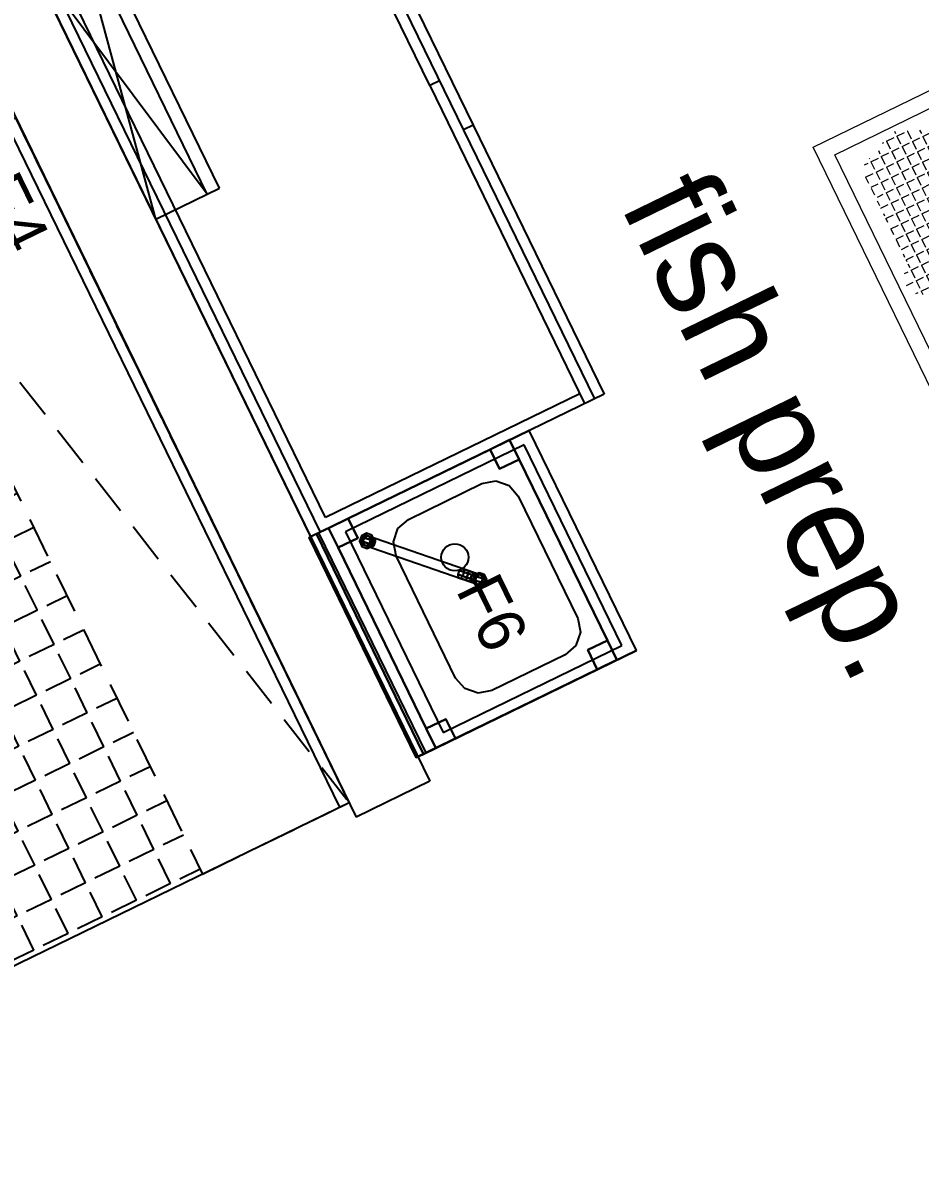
# Model space of a CAD drawing. Header units: millimetres. Extents: x 32582 to 41721, y -247935 to -234947.
# Drawn here: x 35772.9 to 35937.8, y -237636.1 to -237425.8 of the extents above; entities that cross this region are included whole.
import ezdxf
from ezdxf.enums import TextEntityAlignment as Align

# ---------------------------------------------------------------- set-up
doc = ezdxf.new("R2010")
doc.units = ezdxf.units.MM
doc.header["$LTSCALE"] = 300
doc.header["$MEASUREMENT"] = 0
for name, pattern in [('DASHED', [19.049999999999997, 12.7, -6.349999999999998]), ('DGN Style 4', [1.9026549028481765, 0.9507332431471213, -0.4753666215735606, 0.001188416553933902, -0.4753666215735606]), ('HIDDEN', [0.375, 0.25, -0.125])]:
    doc.linetypes.add(name, pattern=pattern)
doc.layers.add('G-GRID_A', color=1, linetype='DGN Style 4', lineweight=0)
doc.layers.add('GRC-yer ızgarası', color=40, linetype='Continuous', lineweight=15)
doc.layers.add('ID-facade', color=1, linetype='Continuous')
doc.layers.add('Sktürk_Çizgi', color=7, linetype='Continuous')
doc.styles.get("Standard").update_dxf_attribs({"font": 'arial.ttf'})
doc.styles.add('TAKSİM', font='GOTHIC.TTF', dxfattribs={"height": 20})

# ---------------------------------------------------------------- blocks, each defined once
blk = doc.blocks.new('ET140')
at = {"layer": 'Sktürk_Çizgi'}
h = blk.add_hatch(dxfattribs=at)
h.set_pattern_fill('ANGLE', color=256, angle=179.9999999999116)
h.set_pattern_definition([(179.9999999999116, (70422.53727491823, 31841.08107044385), (-1.078070965832012e-11, -6.985000000000001), [5.079999999999999, -1.905]), (270, (70422.53727491823, 31841.08107044385), (6.985000000000001, -1.078115374752997e-11), [5.079999999999998, -1.905])])
h.paths.add_polyline_path([(63292.74151312149, 28394.26834756308), (63154.74151312152, 28394.26834756329), (63154.74151312147, 28354.26834756332), (63292.74151312147, 28354.26834756313)])
at = {"layer": 'Sktürk_Çizgi', "linetype": 'HIDDEN', "ltscale": 0.1}
blk.add_line((63152.74151312149, 28394.26834756328, -0.002746981876222301), (63292.74151130737, 28424.26834756433, -0.002746981876222301), dxfattribs=at)
at = {"layer": 'Sktürk_Çizgi', "elevation": -0.002746981876222301}
for points in [[(63152.74151312144, 28354.26834756447), (63292.74151312161, 28354.26834756444), (63292.74151312158, 28424.26834810858), (63152.74151312141, 28424.26834810861)], [(63292.74151312161, 28422.26834756311), (63292.74151312161, 28424.26834702006), (63152.74151312155, 28424.26834702025), (63152.74151312155, 28422.26834756329)]]:
    blk.add_lwpolyline(points, close=True, dxfattribs=at)
at = {"layer": 'Sktürk_Çizgi', "linetype": 'HIDDEN', "ltscale": 0.1, "elevation": -0.002746981876222301}
blk.add_lwpolyline([(63292.74151384717, 28424.26834810857), (63152.74151312144, 28424.26834810857), (63152.74151312138, 28394.26834783654), (63292.74151384714, 28394.26834783654)], close=True, dxfattribs=at)
blk = doc.blocks.new('BSteril(10).55-13')
at = {"linetype": 'Continuous'}
for p, q in [((54.99999999972714, 9.095e-13), (0, 0)), ((0, 0), (0, -12.9999999999236)), ((54.99999999972714, -12.99999999992269), (54.99999999972714, 9.095e-13)), ((54.99999999972714, -2.499999999985448), (0, -2.499999999986355)), ((0, -12.9999999999236), (54.99999999972714, -12.99999999992269))]:
    blk.add_line(p, q, dxfattribs=at)
at = {"color": 149, "linetype": 'Continuous'}
for p, q in [((54.99999999972714, -2.499999999985448), (0, -12.9999999999236)), ((54.99999999972714, -12.99999999992269), (0, -2.499999999986355))]:
    blk.add_line(p, q, dxfattribs=at)
blk = doc.blocks.new('el yıkama')
for p, q in [((45.00000000259023, 2.18279e-11), (-2.91038e-11, 2.18279e-11)), ((-2.91038e-11, 2.18279e-11), (-2.91038e-11, -45.00000000259752)), ((-2.91038e-11, -45.00000000259752, 81.00000000471479), (-2.91038e-11, 2.18279e-11, 81.00000000471479)), ((45.00000000259023, -45.00000000259752), (45.00000000259023, 2.18279e-11)), ((45.00000000259023, -45.00000000259752, 81.00000000471479), (45.00000000259023, 2.18279e-11, 81.00000000471479)), ((-2.91038e-11, -1.500000000065483, 85.00000000494765), (-2.91038e-11, -45.00000000259752, 85.00000000494765)), ((-2.91038e-11, -2.000000000094587), (45.00000000259023, -2.000000000094587)), ((45.00000000259023, -1.500000000065483, 85.00000000494765), (45.00000000259023, -45.00000000259752, 85.00000000494765)), ((2.000000000087311, -6.500000000356522, 83.0000000048312), (2.000000000087311, -43.0000000024811, 83.0000000048312)), ((43.00000000247382, -6.500000000356522, 83.0000000048312), (2.000000000087311, -6.500000000356522, 83.0000000048312)), ((2.000000000087311, -6.500000000356522), (2.000000000087311, -43.0000000024811)), ((43.00000000247382, -6.500000000356522), (2.000000000087311, -6.500000000356522)), ((43.00000000247382, -43.0000000024811, 83.0000000048312), (43.00000000247382, -6.500000000356522, 83.0000000048312)), ((43.00000000247382, -43.0000000024811), (43.00000000247382, -6.500000000356522)), ((2.000000000087311, -43.0000000024811, 83.0000000048312), (43.00000000247382, -43.0000000024811, 83.0000000048312)), ((2.000000000087311, -43.0000000024811), (43.00000000247382, -43.0000000024811)), ((-2.91038e-11, -45.00000000259752), (45.00000000259023, -45.00000000259752)), ((-2.91038e-11, -45.00000000259752, 85.00000000494765), (-2.91038e-11, -45.00000000259752, 81.00000000471479)), ((-2.91038e-11, -45.00000000259752, 81.00000000471479), (45.00000000259023, -45.00000000259752, 81.00000000471479)), ((45.00000000259023, -45.00000000259752, 85.00000000494765), (45.00000000259023, -45.00000000259752, 81.00000000471479))]:
    blk.add_line(p, q)
at = {"color": 251}
for p, q in [((39.56089312880067, -8.25767713609821), (23.39212407037849, -24.42644619452039)), ((40.3064775411185, -8.25767713609821), (39.56089312880067, -8.25767713609821)), ((40.8336853350047, -8.784884929998952), (40.3064775411185, -8.25767713609821)), ((24.66491627659707, -25.69923840072443), (40.8336853350047, -9.53046934230224)), ((40.8336853350047, -9.53046934230224), (40.8336853350047, -8.784884929998952)), ((5.669872981379738, -15.40000000087457, 60.00000000349244), (7.500000000407453, -13.56987298184685, 60.00000000349244)), ((5.669872981379738, -15.40000000087457), (7.500000000407453, -13.56987298184685)), ((7.500000000407453, -13.56987298184685, 60.00000000349244), (10.00000000055297, -12.90000000072905, 60.00000000349244)), ((7.500000000407453, -13.56987298184685), (10.00000000055297, -12.90000000072905)), ((10.00000000055297, -12.90000000072905, 60.00000000349244), (35.00000000200817, -12.90000000072905, 60.00000000349244)), ((10.00000000055297, -12.90000000072905), (35.00000000200817, -12.90000000072905)), ((35.00000000200817, -12.90000000072905, 60.00000000349244), (37.50000000215369, -13.56987298184685, 60.00000000349244)), ((35.00000000200817, -12.90000000072905), (37.50000000215369, -13.56987298184685)), ((37.50000000215369, -13.56987298184685, 60.00000000349244), (39.3301270211814, -15.40000000087457, 60.00000000349244)), ((37.50000000215369, -13.56987298184685), (39.3301270211814, -15.40000000087457)), ((5.000000000261934, -17.90000000102009, 60.00000000349244), (5.669872981379738, -15.40000000087457, 60.00000000349244)), ((5.000000000261934, -17.90000000102009), (5.669872981379738, -15.40000000087457)), ((39.3301270211814, -15.40000000087457, 60.00000000349244), (40.0000000022992, -17.90000000102009, 60.00000000349244)), ((39.3301270211814, -15.40000000087457), (40.0000000022992, -17.90000000102009)), ((5.000000000261934, -32.90000000189321, 60.00000000349244), (5.000000000261934, -17.90000000102009, 60.00000000349244)), ((5.000000000261934, -32.90000000189321), (5.000000000261934, -17.90000000102009)), ((40.0000000022992, -17.90000000102009, 60.00000000349244), (40.0000000022992, -32.90000000189321, 60.00000000349244)), ((40.0000000022992, -17.90000000102009), (40.0000000022992, -32.90000000189321)), ((23.39212407037849, -24.42644619452039), (23.39212407037849, -25.17203060682368)), ((23.39212407037849, -25.17203060682368), (23.91933186427923, -25.69923840072443)), ((23.91933186427923, -25.69923840072443), (24.66491627659707, -25.69923840072443)), ((5.669872981379738, -35.40000000203872, 60.00000000349244), (5.000000000261934, -32.90000000189321, 60.00000000349244)), ((5.669872981379738, -35.40000000203872), (5.000000000261934, -32.90000000189321)), ((40.0000000022992, -32.90000000189321, 60.00000000349244), (39.3301270211814, -35.40000000203872, 60.00000000349244)), ((40.0000000022992, -32.90000000189321), (39.3301270211814, -35.40000000203872)), ((7.500000000407453, -37.23012702106644, 60.00000000349244), (5.669872981379738, -35.40000000203872, 60.00000000349244)), ((7.500000000407453, -37.23012702106644), (5.669872981379738, -35.40000000203872)), ((39.3301270211814, -35.40000000203872, 60.00000000349244), (37.50000000215369, -37.23012702106644, 60.00000000349244)), ((39.3301270211814, -35.40000000203872), (37.50000000215369, -37.23012702106644)), ((10.00000000055297, -37.90000000218424, 60.00000000349244), (7.500000000407453, -37.23012702106644, 60.00000000349244)), ((10.00000000055297, -37.90000000218424), (7.500000000407453, -37.23012702106644)), ((37.50000000215369, -37.23012702106644, 60.00000000349244), (35.00000000200817, -37.90000000218424, 60.00000000349244)), ((37.50000000215369, -37.23012702106644), (35.00000000200817, -37.90000000218424)), ((35.00000000200817, -37.90000000218424, 60.00000000349244), (10.00000000055297, -37.90000000218424, 60.00000000349244)), ((35.00000000200817, -37.90000000218424), (10.00000000055297, -37.90000000218424))]:
    blk.add_line(p, q, dxfattribs=at)
at = {"color": 251, "extrusion": (-0.6123724356957946, -0.6123724356957946, 0.5000000000000001)}
for p, q in [((38.58056304289494, -9.238007222076703, 92.8703380579682), (38.31695914593002, -9.501611118990695, 92.22464301625587)), ((38.31695914593002, -9.501611118990695, 92.22464301625587), (38.50335524900584, -10.06079942823999, 91.7680676736563)), ((38.50335524900584, -10.06079942823999, 91.7680676736563), (39.03056304289203, -10.58800722212618, 91.7680676736563)), ((39.1397513521224, -9.424403325152523, 93.32691340056044), (38.58056304289494, -9.238007222076703, 92.8703380579682)), ((39.6669591460086, -9.95161111903144, 93.32691340057137), (39.1397513521224, -9.424403325152523, 93.32691340056044)), ((39.58975135211949, -10.77440332520928, 92.22464301623042), (39.85335524908442, -10.51079942827346, 92.87033805797549)), ((39.85335524908442, -10.51079942827346, 92.87033805797549), (39.6669591460086, -9.95161111903144, 93.32691340057137)), ((39.03056304289203, -10.58800722212618, 91.7680676736563), (39.58975135211949, -10.77440332520928, 92.22464301623042))]:
    blk.add_line(p, q, dxfattribs=at)
at = {"color": 251}
blk.add_circle((30.00000000171713, -22.50000000128784), 2.500000000145519, dxfattribs=at)
for points in [[(-2.91038e-11, -1.500000000065483, 90.00000000523869), (45.00000000259023, -1.500000000065483, 90.00000000523869), (45.00000000259023, 2.18279e-11, 90.00000000523869), (-2.91038e-11, 2.18279e-11, 90.00000000523869)], [(45.00000000259023, 2.18279e-11, 90.00000000523869), (-2.91038e-11, 2.18279e-11, 90.00000000523869), (-2.91038e-11, 2.18279e-11, 81.00000000471479), (45.00000000259023, 2.18279e-11, 81.00000000471479)], [(-2.91038e-11, -1.500000000065483, 85.00000000494765), (45.00000000259023, -1.500000000065483, 85.00000000494765), (45.00000000259023, -1.500000000065483, 90.00000000523869), (-2.91038e-11, -1.500000000065483, 90.00000000523869)], [(41.0000000023574, -4.000000000211002, 81.00000000471479), (41.0000000023574, -4.000000000211002, 45.00000000261934), (4.000000000203726, -4.000000000211002, 45.00000000261934), (4.000000000203726, -4.000000000211002, 81.00000000471479)], [(-2.91038e-11, -37.00000000213186, 45.00000000261934), (-2.91038e-11, -37.00000000213186, 81.00000000471479), (-2.91038e-11, -8.000000000443832, 81.00000000471479), (-2.91038e-11, -8.000000000443832, 45.00000000261934)], [(45.00000000259023, -37.00000000213186, 45.00000000261934), (45.00000000259023, -8.000000000443832, 45.00000000261934), (45.00000000259023, -8.000000000443832, 81.00000000471479), (45.00000000259023, -37.00000000213186, 81.00000000471479)], [(4.000000000203726, -41.00000000236469, 63.00000000366706), (41.0000000023574, -41.00000000236469, 63.00000000366706), (41.0000000023574, -41.00000000236469, 81.00000000471479), (4.000000000203726, -41.00000000236469, 81.00000000471479)], [(4.000000000203726, -41.00000000236469, 45.00000000261932), (41.0000000023574, -41.00000000236469, 45.00000000261932), (41.0000000023574, -41.00000000236469, 62.90000000366124), (4.000000000203726, -41.00000000236469, 62.90000000366124)]]:
    blk.add_3dface(points)
for points in [[(-2.91038e-11, -8.000000000443832, 81.00000000471479), (-2.91038e-11, -8.000000000443832, 45.00000000261932), (-2.91038e-11, -4.000000000211002, 45.00000000261932), (-2.91038e-11, -4.000000000211002, 81.00000000471479)], [(-2.91038e-11, -8.000000000443832, 45.00000000261932), (-2.91038e-11, -8.000000000443832, 45.00000000261932), (-2.91038e-11, -8.000000000443832, 45.00000000261932), (-2.91038e-11, -4.000000000211002, 45.00000000261932)], [(-2.91038e-11, -4.000000000211002, 81.00000000471479), (-2.91038e-11, -4.000000000211002, 45.00000000261932), (4.000000000203726, -4.000000000211002, 45.00000000261932), (4.000000000203726, -4.000000000211002, 81.00000000471479)], [(-2.91038e-11, -4.000000000211002, 45.00000000261932), (-2.91038e-11, -8.000000000443832, 45.00000000261932), (4.000000000203726, -8.000000000443832, 45.00000000261932), (4.000000000203726, -4.000000000211002, 45.00000000261932)], [(4.000000000203726, -4.000000000211002, 81.00000000471479), (4.000000000203726, -4.000000000211002, 81.00000000471479), (-2.91038e-11, -4.000000000211002, 81.00000000471479)], [(4.000000000203726, -4.000000000211002, 81.00000000471479), (4.000000000203726, -8.000000000443832, 81.00000000471479), (-2.91038e-11, -8.000000000443832, 81.00000000471479), (-2.91038e-11, -4.000000000211002, 81.00000000471479)], [(4.000000000203726, -4.000000000211002, 81.00000000471479), (4.000000000203726, -4.000000000211002, 45.00000000261932), (4.000000000203726, -4.000000000211002, 81.00000000471479)], [(4.000000000203726, -4.000000000211002, 45.00000000261932), (4.000000000203726, -8.000000000443832, 45.00000000261932), (4.000000000203726, -8.000000000443832, 81.00000000471479), (4.000000000203726, -4.000000000211002, 81.00000000471479)], [(41.0000000023574, -8.000000000443832, 81.00000000471479), (41.0000000023574, -8.000000000443832, 45.00000000261932), (41.0000000023574, -4.000000000211002, 45.00000000261932), (41.0000000023574, -4.000000000211002, 81.00000000471479)], [(41.0000000023574, -8.000000000443832, 45.00000000261932), (41.0000000023574, -8.000000000443832, 45.00000000261932), (41.0000000023574, -8.000000000443832, 45.00000000261932), (41.0000000023574, -4.000000000211002, 45.00000000261932)], [(41.0000000023574, -4.000000000211002, 81.00000000471479), (41.0000000023574, -4.000000000211002, 45.00000000261932), (45.00000000259023, -4.000000000211002, 45.00000000261932), (45.00000000259023, -4.000000000211002, 81.00000000471479)], [(41.0000000023574, -4.000000000211002, 45.00000000261932), (41.0000000023574, -8.000000000443832, 45.00000000261932), (45.00000000259023, -8.000000000443832, 45.00000000261932), (45.00000000259023, -4.000000000211002, 45.00000000261932)], [(45.00000000259023, -4.000000000211002, 81.00000000471479), (45.00000000259023, -4.000000000211002, 81.00000000471479), (41.0000000023574, -4.000000000211002, 81.00000000471479)], [(45.00000000259023, -4.000000000211002, 81.00000000471479), (45.00000000259023, -8.000000000443832, 81.00000000471479), (41.0000000023574, -8.000000000443832, 81.00000000471479), (41.0000000023574, -4.000000000211002, 81.00000000471479)], [(45.00000000259023, -4.000000000211002, 81.00000000471479), (45.00000000259023, -4.000000000211002, 45.00000000261932), (45.00000000259023, -4.000000000211002, 81.00000000471479)], [(45.00000000259023, -4.000000000211002, 45.00000000261932), (45.00000000259023, -8.000000000443832, 45.00000000261932), (45.00000000259023, -8.000000000443832, 81.00000000471479), (45.00000000259023, -4.000000000211002, 81.00000000471479)], [(4.000000000203726, -8.000000000443832, 81.00000000471479), (4.000000000203726, -8.000000000443832, 45.00000000261932), (-2.91038e-11, -8.000000000443832, 45.00000000261932), (-2.91038e-11, -8.000000000443832, 81.00000000471479)], [(4.000000000203726, -8.000000000443832, 45.00000000261932), (4.000000000203726, -8.000000000443832, 45.00000000261932), (-2.91038e-11, -8.000000000443832, 45.00000000261932)], [(39.29152365931078, -7.994389059771493, 84.99782226289238), (38.53234443611291, -8.753568282983906, 84.99782226289238), (38.81205895985477, -8.992535569639585, 88.99155767664006), (39.57123818306718, -8.233356346427172, 88.99155767664006)], [(39.03368533489993, -8.784884929998952, 90.46902956789377), (38.84163913136582, -8.97693113353307, 91.48263346488481), (39.29821447395079, -8.520355790948088, 91.85542567104237), (39.56089312880067, -8.25767713609821, 90.46902956789377)], [(39.54674478257947, -8.271825482304846, 85.33907726171589), (39.01953698869329, -8.799033276205591, 85.33907726171589), (39.03368533489993, -8.784884929998952, 90.46902956789377), (39.56089312880067, -8.25767713609821, 90.46902956789377)], [(40.33460512141755, -8.024949151404142, 85.08916497777994), (39.29152365931078, -7.994389059771493, 84.99782226289238), (39.57123818306718, -8.233356346427172, 88.99155767664006), (40.27104353257164, -8.2524694521926, 88.99155767664006)], [(39.56089312880067, -8.25767713609821, 90.46902956789377), (40.3064775411185, -8.25767713609821, 90.46902956789377), (39.99385420097679, -8.570300476239936, 92.11902956798978), (39.29821447395079, -8.520355790948088, 91.85542567104237)], [(40.27110690904374, -8.29304776815843, 85.06917636925732), (39.54674478257947, -8.271825482304846, 85.33907726171589), (39.56089312880067, -8.25767713609821, 90.46902956789377), (40.3064775411185, -8.25767713609821, 90.46902956789377)], [(40.3064775411185, -8.25767713609821, 90.46902956789377), (40.8336853350047, -8.784884929998952, 90.46902956789377), (40.52106199487753, -9.097508270126127, 92.11902956798978), (39.99385420097679, -8.570300476239936, 92.11902956798978)], [(41.09378434462996, -8.784128374602004, 85.08916497777994), (40.3346051214321, -8.024949151404142, 85.08916497777994), (40.27104353257164, -8.2524694521926, 88.99155767664006), (40.83596724878589, -8.8173931683923, 88.99155767664006)], [(40.79831470294447, -8.820255562059172, 85.06917636925732), (40.27110690904374, -8.29304776815843, 85.06917636925732), (40.3064775411185, -8.25767713609821, 90.46902956789377), (40.8336853350047, -8.784884929998952, 90.46902956789377)], [(45.00000000259023, -8.000000000443832, 81.00000000471479), (45.00000000259023, -8.000000000443832, 45.00000000261932), (41.0000000023574, -8.000000000443832, 45.00000000261932), (41.0000000023574, -8.000000000443832, 81.00000000471479)], [(45.00000000259023, -8.000000000443832, 45.00000000261932), (45.00000000259023, -8.000000000443832, 45.00000000261932), (41.0000000023574, -8.000000000443832, 45.00000000261932)], [(38.84163913136582, -8.97693113353307, 91.48263346488481), (38.31695914590091, -9.501611118997973, 92.22464301623215), (38.58056304285128, -9.2380072220476, 92.87033805796264), (39.29821447395079, -8.520355790948088, 91.85542567104237)], [(38.89158381665766, -9.672570860559063, 91.21902956793741), (38.50335524897672, -10.06079942822543, 91.76806767364604), (38.31695914590091, -9.501611118997973, 92.22464301623215), (38.84163913136582, -8.97693113353307, 91.48263346488481)], [(39.4187916105584, -10.19977865444525, 91.21902956793741), (39.03056304287748, -10.58800722212618, 91.76806767364604), (38.50335524897672, -10.06079942822543, 91.76806767364604), (38.89158381665766, -9.672570860559063, 91.21902956793741)], [(38.53234443611291, -8.753568282983906, 84.99782226289238), (38.54253141347726, -9.817022859344432, 85.00279670720994), (38.91099510549975, -9.448559167321946, 88.99155767664006), (38.81205895985477, -8.992535569639585, 88.99155767664006)], [(38.54253141347726, -9.817022859344432, 85.00279670720994), (39.30171063668968, -10.57620208255684, 85.00279670720994), (39.67017432869761, -10.20773839053436, 88.99155767664006), (38.91099510549975, -9.448559167321946, 88.99155767664006)], [(39.29821447395079, -8.520355790948088, 91.85542567104237), (39.99385420097679, -8.570300476239936, 92.11902956798978), (39.1397513520933, -9.42440332512342, 93.32691340054876), (38.58056304285128, -9.2380072220476, 92.87033805796264)], [(39.03368533489993, -9.53046934230224, 90.46902956789377), (38.89158381665766, -9.672570860559063, 91.21902956793741), (38.84163913136582, -8.97693113353307, 91.48263346488481), (39.03368533489993, -8.784884929998952, 90.46902956789377)], [(39.56089312880067, -10.05767713620298, 90.46902956789377), (39.4187916105584, -10.19977865444525, 91.21902956793741), (38.89158381665766, -9.672570860559063, 91.21902956793741), (39.03368533489993, -9.53046934230224, 90.46902956789377)], [(39.01953698869329, -8.799033276205591, 85.33907726171589), (39.02661127853207, -9.537543398684647, 85.00919840358367), (39.03368533489993, -9.53046934230224, 90.46902956789377), (39.03368533489993, -8.784884929998952, 90.46902956789377)], [(39.02661127853207, -9.537543398684647, 85.00919840358367), (39.55381907243282, -10.06475119257084, 85.00919840358367), (39.56089312880067, -10.05767713620298, 90.46902956789377), (39.03368533489993, -9.53046934230224, 90.46902956789377)], [(39.4187916105584, -10.19977865444525, 91.21902956793735), (40.11443133758439, -10.2497233397371, 91.48263346488487), (39.58975135211949, -10.774403325202, 92.22464301623215), (39.03056304287748, -10.58800722212618, 91.76806767364604)], [(39.99385420097679, -8.570300476239936, 92.11902956798978), (40.52106199487753, -9.097508270126127, 92.11902956798978), (39.66695914597949, -9.951611119024163, 93.32691340054876), (39.1397513520933, -9.42440332512342, 93.32691340054876)], [(39.30171063668968, -10.57620208255684, 85.00279670720994), (40.3651652130502, -10.5863890599212, 84.99782226289238), (40.08973171947582, -10.27020832926064, 89.00301204514915), (39.67017432869761, -10.20773839053436, 88.99155767664006)], [(39.56089312880067, -10.05767713620298, 90.46902956789371), (40.3064775411185, -10.05767713620298, 90.46902956789377), (40.11443133758439, -10.2497233397371, 91.48263346488481), (39.4187916105584, -10.19977865444525, 91.21902956793741)], [(39.55381907243282, -10.06475119257084, 85.00919840358367), (40.29232919489731, -10.07182548240962, 85.33907726171589), (40.3064775411185, -10.05767713620298, 90.46902956789377), (39.56089312880067, -10.05767713620298, 90.46902956789377)], [(40.11443133758439, -10.2497233397371, 91.48263346488487), (40.57100668016937, -9.793147997152117, 91.85542567104237), (39.85335524905531, -10.51079942825163, 92.87033805796264), (39.58975135211949, -10.774403325202, 92.22464301623215)], [(40.52106199487753, -9.097508270126127, 92.11902956798978), (40.57100668016937, -9.793147997152117, 91.85542567104237), (39.85335524905531, -10.51079942825163, 92.87033805796264), (39.66695914597949, -9.951611119024163, 93.32691340054876)], [(40.3651652130502, -10.5863890599212, 84.99782226289238), (41.12434443626262, -9.827209836708787, 84.99782226289238), (40.84891094268823, -9.511029106048227, 89.00301204514915), (40.08973171947582, -10.27020832926064, 89.00301204514915)], [(40.3064775411185, -10.05767713620298, 90.46902956789377), (40.8336853350047, -9.53046934230224, 90.46902956789371), (40.57100668016937, -9.793147997152117, 91.85542567104237), (40.11443133758439, -10.2497233397371, 91.48263346488481)], [(40.29232919489731, -10.07182548240962, 85.33907726171589), (40.81953698879806, -9.544617688523429, 85.33907726171589), (40.8336853350047, -9.53046934230224, 90.46902956789377), (40.3064775411185, -10.05767713620298, 90.46902956789377)], [(40.8336853350047, -8.784884929998952, 90.46902956789377), (40.8336853350047, -9.53046934230224, 90.46902956789377), (40.57100668016937, -9.793147997152117, 91.85542567104237), (40.52106199487753, -9.097508270126127, 92.11902956798978)], [(40.81953698879806, -9.544617688523429, 85.33907726171589), (40.79831470294447, -8.820255562059172, 85.06917636925732), (40.8336853350047, -8.784884929998952, 90.46902956789377), (40.8336853350047, -9.53046934230224, 90.46902956789377)], [(41.12434443626262, -9.827209836708787, 84.99782226289238), (41.09378434462996, -8.784128374602004, 85.08916497777994), (40.83596724878589, -8.8173931683923, 88.99155767664006), (40.84891094268823, -9.511029106048227, 89.00301204514915)], [(24.63605805327825, -23.18251221162063, 102.2246430168142), (24.37245415632788, -23.446116108571, 102.8703380585446), (25.35278424227727, -22.46578602262161, 103.241821774773), (25.35278424227727, -22.46578602262161, 102.496237362458)], [(24.5588502594037, -24.00530441779847, 103.3269134011308), (24.37245415632788, -23.446116108571, 102.8703380585446), (25.35278424227727, -22.46578602262161, 103.241821774773), (25.72557644842891, -22.83857822877326, 103.769029568668)], [(25.08605805330444, -24.53251221169921, 103.3269134011308), (24.5588502594037, -24.00530441779847, 103.3269134011308), (25.72557644842891, -22.83857822877326, 103.769029568668), (26.25278424232965, -23.365786022674, 103.769029568668)], [(25.19524636252027, -23.36890831469645, 101.7680676742281), (24.63605805327825, -23.18251221162063, 102.2246430168142), (25.35278424227727, -22.46578602262161, 102.496237362458), (25.72557644842891, -22.83857822877326, 101.9690295685632)], [(25.19524636252027, -23.36890831469645, 101.7680676742281), (25.72557644842891, -22.83857822877326, 101.9690295685632), (26.25278424232965, -23.365786022674, 101.9690295685632), (25.72245415640646, -23.8961161085972, 101.7680676742281)], [(25.72557644842891, -22.83857822877326, 103.769029568668), (25.35278424227727, -22.46578602262161, 103.241821774773), (26.33311432822666, -21.48545593667222, 102.8703380585447), (26.89230263745412, -21.67185203974804, 103.3269134011308)], [(25.35278424227727, -22.46578602262161, 102.496237362458), (25.35278424227727, -22.46578602262161, 103.241821774773), (26.33311432822666, -21.48545593667222, 102.8703380585447), (26.06951043127629, -21.74905983362259, 102.2246430168142)], [(25.72557644842891, -22.83857822877326, 101.9690295685632), (25.35278424227727, -22.46578602262161, 102.496237362458), (26.06951043127629, -21.74905983362259, 102.2246430168142), (26.25590653435211, -22.30824814286461, 101.7680676742281)], [(26.25278424232965, -23.365786022674, 103.769029568668), (25.72557644842891, -22.83857822877326, 103.769029568668), (26.89230263745412, -21.67185203974804, 103.3269134011308), (27.41951043135486, -22.19905983364879, 103.3269134011308)], [(25.72557644842891, -22.83857822877326, 101.9690295685632), (26.25590653435211, -22.30824814286461, 101.7680676742281), (26.78311432825285, -22.8354559367508, 101.7680676742281), (26.25278424232965, -23.365786022674, 101.9690295685632)], [(26.6255764484813, -23.73857822882564, 103.2418217747729), (26.25278424232965, -23.365786022674, 103.769029568668), (27.41951043135486, -22.19905983364879, 103.3269134011308), (27.60590653443069, -22.75824814289081, 102.8703380585447)], [(26.25278424232965, -23.365786022674, 101.9690295685632), (26.78311432825285, -22.8354559367508, 101.7680676742281), (27.34230263748032, -23.02185203982663, 102.2246430168142), (26.6255764484813, -23.73857822882564, 102.496237362458)], [(26.6255764484813, -23.73857822882564, 102.496237362458), (27.34230263748032, -23.02185203982663, 102.2246430168142), (27.60590653443069, -22.75824814289081, 102.8703380585447), (26.6255764484813, -23.73857822882564, 103.241821774773)], [(23.80749420242501, -23.62923840060103, 94.84184531271856), (23.12212407035986, -24.31460853266617, 94.84184531271856), (23.12212407035986, -24.31460853266617, 95.98478181482454), (23.80749420242501, -23.62923840060103, 95.98478181482454)], [(23.91933186427923, -23.89923840061965, 96.54989991768801), (23.80749420242501, -23.62923840060103, 95.98478181482454), (23.12212407035986, -24.31460853266617, 95.98478181482454), (23.39212407037849, -24.42644619452039, 96.54989991768801)], [(23.80749420242501, -23.62923840060103, 94.84184531271856), (23.91933186427923, -23.89923840061965, 94.3997604688212), (23.39212407037849, -24.42644619452039, 94.3997604688212), (23.12212407035986, -24.31460853266617, 94.84184531271856)], [(23.12212407035986, -24.31460853266617, 94.84184531271856), (23.12212407035986, -25.28386826867791, 94.84184531271856), (23.12212407035986, -25.28386826867791, 95.98478181482454), (23.12212407035986, -24.31460853266617, 95.98478181482454)], [(23.39212407037849, -24.42644619452039, 96.54989991768801), (23.12212407035986, -24.31460853266617, 95.98478181482454), (23.12212407035986, -25.28386826867791, 95.98478181482454), (23.39212407037849, -25.17203060682368, 96.54989991768801)], [(23.12212407035986, -24.31460853266617, 94.84184531271856), (23.39212407037849, -24.42644619452039, 94.3997604688212), (23.39212407037849, -25.17203060682368, 94.3997604688212), (23.12212407035986, -25.28386826867791, 94.84184531271856)], [(23.39212407037849, -25.17203060682368, 96.54989991768801), (23.12212407035986, -25.28386826867791, 95.98478181482454), (23.80749420242501, -25.96923840074305, 95.98478181482454), (23.91933186427923, -25.69923840072443, 96.54989991768801)], [(23.12212407035986, -25.28386826867791, 94.84184531271856), (23.39212407037849, -25.17203060682368, 94.3997604688212), (23.91933186427923, -25.69923840072443, 94.3997604688212), (23.80749420242501, -25.96923840074305, 94.84184531271856)], [(23.91933186427923, -23.89923840061965, 100.4690295684758), (23.39212407037849, -24.42644619452039, 100.4690295684758), (23.65480272522836, -24.16376753967052, 101.8554256716244), (24.11137806781336, -23.70719219708553, 101.4826334654669)], [(23.91933186427923, -23.89923840061965, 96.54989991768801), (23.39212407037849, -24.42644619452039, 96.54989991768801), (23.39212407037849, -24.42644619452039, 100.4690295684758), (23.91933186427923, -23.89923840061965, 100.4690295684758)], [(23.39212407037849, -25.17203060682368, 100.4690295684758), (23.39212407037849, -24.42644619452039, 100.4690295684758), (23.65480272522836, -24.16376753967052, 101.8554256716244), (23.70474741052021, -24.85940726669651, 102.1190295685718)], [(23.39212407037849, -24.42644619452039, 96.54989991768801), (23.39212407037849, -25.17203060682368, 96.54989991768801), (23.39212407037849, -25.17203060682368, 100.4690295684758), (23.39212407037849, -24.42644619452039, 100.4690295684758)], [(23.91933186427923, -25.69923840072443, 100.4690295684758), (23.39212407037849, -25.17203060682368, 100.4690295684758), (23.70474741052021, -24.85940726669651, 102.1190295685718), (24.23195520442096, -25.3866150605827, 102.1190295685718)], [(23.39212407037849, -25.17203060682368, 96.54989991768801), (23.91933186427923, -25.69923840072443, 96.54989991768801), (23.91933186427923, -25.69923840072443, 100.4690295684758), (23.39212407037849, -25.17203060682368, 100.4690295684758)], [(24.11137806781336, -23.70719219708553, 101.4826334654669), (23.65480272522836, -24.16376753967052, 101.8554256716243), (24.37245415632788, -23.446116108571, 102.8703380585446), (24.63605805327825, -23.18251221162063, 102.2246430168142)], [(23.70474741052021, -24.85940726669651, 102.1190295685718), (23.65480272522836, -24.16376753967052, 101.8554256716244), (24.37245415632788, -23.446116108571, 102.8703380585446), (24.5588502594037, -24.00530441779847, 103.3269134011308)], [(24.23195520442096, -25.3866150605827, 102.1190295685718), (23.70474741052021, -24.85940726669651, 102.1190295685718), (24.5588502594037, -24.00530441779847, 103.3269134011308), (25.08605805330444, -24.53251221169921, 103.3269134011308)], [(24.77675393843674, -23.62923840060103, 94.84184531271856), (23.80749420242501, -23.62923840060103, 94.84184531271856), (23.80749420242501, -23.62923840060103, 95.98478181482454), (24.77675393843674, -23.62923840060103, 95.98478181482454)], [(24.66491627659707, -23.89923840061965, 96.54989991768801), (24.77675393843674, -23.62923840060103, 95.98478181482454), (23.80749420242501, -23.62923840060103, 95.98478181482454), (23.91933186427923, -23.89923840061965, 96.54989991768801)], [(24.77675393843674, -23.62923840060103, 94.84184531271856), (24.66491627659707, -23.89923840061965, 94.3997604688212), (23.91933186427923, -23.89923840061965, 94.3997604688212), (23.80749420242501, -23.62923840060103, 94.84184531271856)], [(24.66491627659707, -23.89923840061965, 100.4690295684758), (23.91933186427923, -23.89923840061965, 100.4690295684758), (24.11137806781336, -23.70719219708553, 101.4826334654669), (24.80701779483934, -23.75713688237738, 101.2190295685195)], [(24.66491627659707, -23.89923840061965, 96.54989991768801), (23.91933186427923, -23.89923840061965, 96.54989991768801), (23.91933186427923, -23.89923840061965, 100.4690295684758), (24.66491627659707, -23.89923840061965, 100.4690295684758)], [(24.80701779483934, -23.75713688237738, 101.2190295685194), (24.11137806781336, -23.70719219708553, 101.4826334654669), (24.63605805327825, -23.18251221162063, 102.2246430168142), (25.19524636252027, -23.36890831469645, 101.7680676742281)], [(24.92759493143239, -25.43655974587455, 101.8554256716244), (24.23195520442096, -25.3866150605827, 102.1190295685718), (25.08605805330444, -24.53251221169921, 103.3269134011308), (25.64524636254646, -24.71890831477504, 102.8703380585446)], [(25.19212407048326, -24.42644619452039, 96.54989991768801), (25.46212407050189, -24.31460853266617, 95.98478181482454), (24.77675393843674, -23.62923840060103, 95.98478181482454), (24.66491627659707, -23.89923840061965, 96.54989991768801)], [(25.46212407050189, -24.31460853266617, 94.84184531271856), (25.19212407048326, -24.42644619452039, 94.3997604688212), (24.66491627659707, -23.89923840061965, 94.3997604688212), (24.77675393843674, -23.62923840060103, 94.84184531271856)], [(24.66491627659707, -23.89923840061965, 100.4690295684758), (24.80701779483934, -23.75713688237738, 101.2190295685195), (25.33422558872553, -24.28434467626357, 101.2190295685195), (25.19212407048326, -24.42644619452039, 100.4690295684758)], [(25.19212407048326, -24.42644619452039, 96.54989991768801), (24.66491627659707, -23.89923840061965, 96.54989991768801), (24.66491627659707, -23.89923840061965, 100.4690295684758), (25.19212407048326, -24.42644619452039, 100.4690295684758)], [(25.19212407048326, -25.17203060682368, 100.4690295684758), (25.38417027401738, -24.97998440328956, 101.4826334654669), (24.92759493143239, -25.43655974587455, 101.8554256716244), (24.66491627659707, -25.69923840072443, 100.4690295684758)], [(24.66491627659707, -25.69923840072443, 96.54989991768801), (25.19212407048326, -25.17203060682368, 96.54989991768801), (25.19212407048326, -25.17203060682368, 100.4690295684758), (24.66491627659707, -25.69923840072443, 100.4690295684758)], [(24.66491627659707, -25.69923840072443, 96.54989991768801), (24.77675393843674, -25.96923840074305, 95.98478181482454), (25.46212407050189, -25.28386826867791, 95.98478181482454), (25.19212407048326, -25.17203060682368, 96.54989991768801)], [(24.77675393843674, -25.96923840074305, 94.84184531271856), (24.66491627659707, -25.69923840072443, 94.3997604688212), (25.19212407048326, -25.17203060682368, 94.3997604688212), (25.46212407050189, -25.28386826867791, 94.84184531271856)], [(25.46212407050189, -24.31460853266617, 94.84184531271856), (24.77675393843674, -23.62923840060103, 94.84184531271856), (24.77675393843674, -23.62923840060103, 95.98478181482454), (25.46212407050189, -24.31460853266617, 95.98478181482454)], [(24.80701779483934, -23.75713688237738, 101.2190295685195), (25.19524636252027, -23.36890831469645, 101.7680676742281), (25.72245415640646, -23.8961161085972, 101.7680676742281), (25.33422558872553, -24.28434467626357, 101.2190295685195)], [(25.38417027401738, -24.97998440328956, 101.4826334654669), (25.90885025948228, -24.45530441782466, 102.2246430168142), (25.64524636254646, -24.71890831477504, 102.8703380585446), (24.92759493143239, -25.43655974587455, 101.8554256716244)], [(25.64524636254646, -24.71890831477504, 102.8703380585446), (25.08605805330444, -24.53251221169921, 103.3269134011308), (26.25278424232965, -23.365786022674, 103.769029568668), (26.6255764484813, -23.73857822882564, 103.241821774773)], [(25.19212407048326, -24.42644619452039, 100.4690295684758), (25.33422558872553, -24.28434467626357, 101.2190295685195), (25.38417027401738, -24.97998440328956, 101.4826334654669), (25.19212407048326, -25.17203060682368, 100.4690295684758)], [(25.19212407048326, -25.17203060682368, 96.54989991768801), (25.46212407050189, -25.28386826867791, 95.98478181482454), (25.46212407050189, -24.31460853266617, 95.98478181482454), (25.19212407048326, -24.42644619452039, 96.54989991768801)], [(25.46212407050189, -25.28386826867791, 94.84184531271856), (25.19212407048326, -25.17203060682368, 94.3997604688212), (25.19212407048326, -24.42644619452039, 94.3997604688212), (25.46212407050189, -24.31460853266617, 94.84184531271856)], [(25.19212407048326, -25.17203060682368, 96.54989991768801), (25.19212407048326, -24.42644619452039, 96.54989991768801), (25.19212407048326, -24.42644619452039, 100.4690295684758), (25.19212407048326, -25.17203060682368, 100.4690295684758)], [(25.33422558872553, -24.28434467626357, 101.2190295685195), (25.72245415640646, -23.8961161085972, 101.7680676742281), (25.90885025948228, -24.45530441782466, 102.2246430168142), (25.38417027401738, -24.97998440328956, 101.4826334654669)], [(25.46212407050189, -25.28386826867791, 94.84184531271856), (25.46212407050189, -24.31460853266617, 94.84184531271856), (25.46212407050189, -24.31460853266617, 95.98478181482454), (25.46212407050189, -25.28386826867791, 95.98478181482454)], [(25.90885025948228, -24.45530441782466, 102.2246430168142), (26.6255764484813, -23.73857822882564, 102.496237362458), (26.6255764484813, -23.73857822882564, 103.241821774773), (25.64524636254646, -24.71890831477504, 102.8703380585447)], [(25.72245415640646, -23.8961161085972, 101.7680676742281), (26.25278424232965, -23.365786022674, 101.9690295685632), (26.6255764484813, -23.73857822882564, 102.496237362458), (25.90885025948228, -24.45530441782466, 102.2246430168142)], [(23.12212407035986, -25.28386826867791, 94.84184531271856), (23.80749420242501, -25.96923840074305, 94.84184531271856), (23.80749420242501, -25.96923840074305, 95.98478181482454), (23.12212407035986, -25.28386826867791, 95.98478181482454)], [(23.91933186427923, -25.69923840072443, 96.54989991768801), (23.80749420242501, -25.96923840074305, 95.98478181482454), (24.77675393843674, -25.96923840074305, 95.98478181482454), (24.66491627659707, -25.69923840072443, 96.54989991768801)], [(23.80749420242501, -25.96923840074305, 94.84184531271856), (23.91933186427923, -25.69923840072443, 94.3997604688212), (24.66491627659707, -25.69923840072443, 94.3997604688212), (24.77675393843674, -25.96923840074305, 94.84184531271856)], [(23.80749420242501, -25.96923840074305, 94.84184531271856), (24.77675393843674, -25.96923840074305, 94.84184531271856), (24.77675393843674, -25.96923840074305, 95.98478181482454), (23.80749420242501, -25.96923840074305, 95.98478181482454)], [(24.66491627659707, -25.69923840072443, 100.4690295684758), (23.91933186427923, -25.69923840072443, 100.4690295684758), (24.23195520442096, -25.3866150605827, 102.1190295685718), (24.92759493143239, -25.43655974587455, 101.8554256716244)], [(23.91933186427923, -25.69923840072443, 96.54989991768801), (24.66491627659707, -25.69923840072443, 96.54989991768801), (24.66491627659707, -25.69923840072443, 100.4690295684758), (23.91933186427923, -25.69923840072443, 100.4690295684758)], [(24.77675393843674, -25.96923840074305, 94.84184531271856), (25.46212407050189, -25.28386826867791, 94.84184531271856), (25.46212407050189, -25.28386826867791, 95.98478181482454), (24.77675393843674, -25.96923840074305, 95.98478181482454)], [(-2.91038e-11, -41.00000000236469, 81.00000000471479), (-2.91038e-11, -41.00000000236469, 45.00000000261932), (-2.91038e-11, -37.00000000213186, 45.00000000261932), (-2.91038e-11, -37.00000000213186, 81.00000000471479)], [(-2.91038e-11, -41.00000000236469, 45.00000000261932), (-2.91038e-11, -41.00000000236469, 45.00000000261932), (-2.91038e-11, -41.00000000236469, 45.00000000261932), (-2.91038e-11, -37.00000000213186, 45.00000000261932)], [(-2.91038e-11, -37.00000000213186, 81.00000000471479), (-2.91038e-11, -37.00000000213186, 45.00000000261932), (4.000000000203726, -37.00000000213186, 45.00000000261932), (4.000000000203726, -37.00000000213186, 81.00000000471479)], [(-2.91038e-11, -37.00000000213186, 45.00000000261932), (-2.91038e-11, -41.00000000236469, 45.00000000261932), (4.000000000203726, -41.00000000236469, 45.00000000261932), (4.000000000203726, -37.00000000213186, 45.00000000261932)], [(4.000000000203726, -37.00000000213186, 81.00000000471479), (4.000000000203726, -37.00000000213186, 81.00000000471479), (-2.91038e-11, -37.00000000213186, 81.00000000471479)], [(4.000000000203726, -37.00000000213186, 81.00000000471479), (4.000000000203726, -41.00000000236469, 81.00000000471479), (-2.91038e-11, -41.00000000236469, 81.00000000471479), (-2.91038e-11, -37.00000000213186, 81.00000000471479)], [(4.000000000203726, -37.00000000213186, 81.00000000471479), (4.000000000203726, -37.00000000213186, 45.00000000261932), (4.000000000203726, -37.00000000213186, 81.00000000471479)], [(4.000000000203726, -37.00000000213186, 45.00000000261932), (4.000000000203726, -41.00000000236469, 45.00000000261932), (4.000000000203726, -41.00000000236469, 81.00000000471479), (4.000000000203726, -37.00000000213186, 81.00000000471479)], [(41.0000000023574, -41.00000000236469, 81.00000000471479), (41.0000000023574, -41.00000000236469, 45.00000000261932), (41.0000000023574, -37.00000000213186, 45.00000000261932), (41.0000000023574, -37.00000000213186, 81.00000000471479)], [(41.0000000023574, -41.00000000236469, 45.00000000261932), (41.0000000023574, -41.00000000236469, 45.00000000261932), (41.0000000023574, -41.00000000236469, 45.00000000261932), (41.0000000023574, -37.00000000213186, 45.00000000261932)], [(41.0000000023574, -37.00000000213186, 81.00000000471479), (41.0000000023574, -37.00000000213186, 45.00000000261932), (45.00000000259023, -37.00000000213186, 45.00000000261932), (45.00000000259023, -37.00000000213186, 81.00000000471479)], [(41.0000000023574, -37.00000000213186, 45.00000000261932), (41.0000000023574, -41.00000000236469, 45.00000000261932), (45.00000000259023, -41.00000000236469, 45.00000000261932), (45.00000000259023, -37.00000000213186, 45.00000000261932)], [(45.00000000259023, -37.00000000213186, 81.00000000471479), (45.00000000259023, -37.00000000213186, 81.00000000471479), (41.0000000023574, -37.00000000213186, 81.00000000471479)], [(45.00000000259023, -37.00000000213186, 81.00000000471479), (45.00000000259023, -41.00000000236469, 81.00000000471479), (41.0000000023574, -41.00000000236469, 81.00000000471479), (41.0000000023574, -37.00000000213186, 81.00000000471479)], [(45.00000000259023, -37.00000000213186, 81.00000000471479), (45.00000000259023, -37.00000000213186, 45.00000000261932), (45.00000000259023, -37.00000000213186, 81.00000000471479)], [(45.00000000259023, -37.00000000213186, 45.00000000261932), (45.00000000259023, -41.00000000236469, 45.00000000261932), (45.00000000259023, -41.00000000236469, 81.00000000471479), (45.00000000259023, -37.00000000213186, 81.00000000471479)], [(4.000000000203726, -41.00000000236469, 81.00000000471479), (4.000000000203726, -41.00000000236469, 45.00000000261932), (-2.91038e-11, -41.00000000236469, 45.00000000261932), (-2.91038e-11, -41.00000000236469, 81.00000000471479)], [(4.000000000203726, -41.00000000236469, 45.00000000261932), (4.000000000203726, -41.00000000236469, 45.00000000261932), (-2.91038e-11, -41.00000000236469, 45.00000000261932)], [(45.00000000259023, -41.00000000236469, 81.00000000471479), (45.00000000259023, -41.00000000236469, 45.00000000261932), (41.0000000023574, -41.00000000236469, 45.00000000261932), (41.0000000023574, -41.00000000236469, 81.00000000471479)], [(45.00000000259023, -41.00000000236469, 45.00000000261932), (45.00000000259023, -41.00000000236469, 45.00000000261932), (41.0000000023574, -41.00000000236469, 45.00000000261932)]]:
    blk.add_3dface(points, dxfattribs=at)
blk = doc.blocks.new('Y4 95-30')
at = {"layer": 'GRC-yer ızgarası', "ltscale": 44}
h = blk.add_hatch(dxfattribs=at)
h.set_pattern_fill('ANGLE', color=160, scale=7.700000000028013, style=0)
h.set_pattern_definition([(0, (-3829.000000049361, 4534.800000016498), (0, 2.117500000007701), [1.5400000000056, -0.5775000000021008]), (90, (-3829.000000049361, 4534.800000016498), (-2.117500000007701, 1e-16), [1.5400000000056, -0.5775000000021008])])
h.paths.add_polyline_path([(34.97045045130653, -16.27643770016584, 0.52056705), (34.97045045130653, -13.69012493686023, 0.52056705), (34.97045045130653, -11.18637507979292, 0.52056705), (33.19155593299365, -9.407480561472765, 0.52056705), (31.41172857415222, -7.62765320262406, 0.5205670500001773), (29.55102539117797, -9.488356385598307, 0.52056705), (26.7992629227374, -9.488356385598307, 0.5205670499998144), (25.01996022628737, -7.709053689148277, 0.5205670500001857), (23.24046288052341, -5.929556343384318, 0.52056705), (20.65150138514582, -5.929556343384318, 0.52056705), (18.0625782089628, -5.929556343384318, 0.52056705), (15.47361671357066, -5.929556343384318, 0.52056705), (12.88368373631965, -5.929556343384318, 0.5205670500001859), (11.10476574467611, -7.708474335027857, 0.52056705), (8.514856240726656, -7.708474335020582, 0.52056705), (6.735953094976139, -9.4873774807711, 0.5205670499999739), (6.369134548527653, -12.51576512056636, 0.52056705), (4.54818360027275, -14.33671606882853, 0.52056705), (4.54818360027275, -16.84592287141277, 0.520567050000178), (6.403367723061818, -18.70110699419456, 0.52056705), (6.403367723061818, -21.29636099298659, 0.5205670499996617), (8.354020500279148, -23.2470137702112, 0.520567050000255), (10.94298199567129, -23.2470137702112, 0.52056705), (13.53190517183975, -23.2470137702112, 0.52056705), (16.12086666723189, -23.2470137702112, 0.52056705), (18.87161191161431, -23.2470137702112, 0.52056705), (21.46057340700645, -23.2470137702112, 0.52056705), (24.37314071961737, -23.2470137702112, 0.52056705), (26.9417112916708, -23.2470137702112, 0.52056705), (28.74195336930279, -25.04725584784319, 0.520567049999749), (31.37225783024041, -25.04725584784319, 0.5205670500001853), (33.15175828523934, -23.26775539284426, 0.52056705), (34.97045045130653, -21.44906322677707, 0.52056705), (34.97045045130653, -18.86275046347146, 0.52056705)])
h = blk.add_hatch(dxfattribs=at)
h.set_pattern_fill('ANGLE', color=160, scale=7.700000000028013, style=0)
h.set_pattern_definition([(180, (3924.00000004971, 4534.800000016498), (0, 2.117500000007701), [1.5400000000056, -0.5775000000021008]), (90, (3924.00000004971, 4534.800000016498), (2.117500000007701, 1e-16), [1.5400000000056, -0.5775000000021008])])
h.paths.add_polyline_path([(60.02954954902816, -16.27643770016584, -0.52056705), (60.02954954902816, -13.69012493686023, -0.52056705), (60.02954954902816, -11.18637507979292, -0.52056705), (61.80844406735559, -9.407480561472765, -0.52056705), (63.58827142619702, -7.62765320262406, -0.5205670500001773), (65.44897460917127, -9.488356385598307, -0.52056705), (68.20073707759728, -9.488356385598307, -0.5205670499998144), (69.98003977404731, -7.709053689148277, -0.5205670500001857), (71.75953711982584, -5.929556343384318, -0.52056705), (74.34849861520343, -5.929556343384318, -0.52056705), (76.93742179138644, -5.929556343384318, -0.52056705), (79.52638328676403, -5.929556343384318, -0.52056705), (82.11631626402959, -5.929556343384318, -0.5205670500001859), (83.89523425567312, -7.708474335027857, -0.52056705), (86.48514375962259, -7.708474335020582, -0.52056705), (88.26404690535857, -9.4873774807711, -0.5205670499999739), (88.63086545180704, -12.51576512056636, -0.52056705), (90.45181640007648, -14.33671606882853, -0.52056705), (90.45181640007648, -16.84592287141277, -0.520567050000178), (88.59663227728744, -18.70110699419456, -0.52056705), (88.59663227728744, -21.29636099298659, -0.5205670499996617), (86.6459795000701, -23.2470137702112, -0.520567050000255), (84.05701800467796, -23.2470137702112, -0.52056705), (81.46809482850948, -23.2470137702112, -0.52056705), (78.87913333311734, -23.2470137702112, -0.52056705), (76.12838808872038, -23.2470137702112, -0.52056705), (73.5394265933428, -23.2470137702112, -0.52056705), (70.62685928073188, -23.2470137702112, -0.52056705), (68.05828870867846, -23.2470137702112, -0.52056705), (66.25804663104645, -25.04725584784319, -0.520567049999749), (63.62774217009428, -25.04725584784319, -0.5205670500001853), (61.84824171509536, -23.26775539284426, -0.52056705), (60.02954954902816, -21.44906322677707, -0.52056705), (60.02954954902816, -18.86275046347146, -0.52056705)])
at = {"layer": 'GRC-yer ızgarası', "color": 13, "ltscale": 44}
blk.add_lwpolyline([(0, 0), (95.00000000034923, 0), (95.00000000034923, -30.00000000010914), (0, -30.00000000010914)], close=True, dxfattribs=at)
at = {"layer": 'GRC-yer ızgarası', "color": 4, "ltscale": 44}
blk.add_lwpolyline([(3.000000000014551, -3.000000000007275), (92.00000000033468, -3.000000000007275), (92.00000000033468, -27.00000000009459), (3.000000000014551, -27.00000000009459)], close=True, dxfattribs=at)
at = {"layer": 'GRC-yer ızgarası', "color": 1, "ltscale": 44}
blk.add_circle((47.50000000017462, -15.00000000005093), 7.600000000537692, dxfattribs=at)
at = {"layer": 'GRC-yer ızgarası', "ltscale": 44, "insert": (40.27560981664282, -9.335769514997082), "char_height": 9.000000000032742, "width": 19.60000000058135, "attachment_point": 1}
blk.add_mtext('Y4', dxfattribs=at)
blk = doc.blocks.new('DCT.120-60')
for p, q in [((-120, 0), (0, 0)), ((-120, -60), (-120, 0)), ((-3.638e-12, 0), (0, -60)), ((-120, -2), (0, -2)), ((-55, -56), (-120, -56)), ((-55, -58), (-55, -56)), ((0, -58), (-120, -58)), ((-65, -60), (-65, -58)), ((0, -60), (-65, -60))]:
    blk.add_line(p, q)
at = {"linetype": 'DASHED'}
for p, q in [((-2, 0), (-2, 0)), ((-118, -4), (-2, -4)), ((-118, -56.00000000000182), (-118, -4)), ((-2, -4.000000000000909), (-2, -56)), ((-55, -56), (-2, -56)), ((-65, -60), (-120, -60))]:
    blk.add_line(p, q, dxfattribs=at)

msp = doc.modelspace()

# ---------------------------------------------------------------- linework, layer by layer
at = {"layer": 'G-GRID_A'}
msp.add_arc((36396.63025160212, -242207.4599016853), 5341, 84.38848196050438, 123.1381486417685, dxfattribs=at)
at = {"layer": 'ID-facade'}
for p, q in [((35777.59863687654, -237421.3979908758, 2.331212854091439e-07), (35847.63615179159, -237565.2124522268, 2.331212854091439e-07)), ((35764.11283123508, -237427.9655662427, 2.331212854091439e-07), (35834.15034615008, -237571.7800275936, 2.331212854091439e-07)), ((35847.63615179155, -237565.2124522269, 2.331212854091439e-07), (35834.15034615011, -237571.7800275937, 2.331212854091439e-07))]:
    msp.add_line(p, q, dxfattribs=at)

# ---------------------------------------------------------------- block references
for name, p, rotation in [('DCT.120-60', (35773.22025329869, -237412.4074537816, 2.331212854091439e-07), 115.9660409952204), ('BSteril(10).55-13', (35784.9079515213, -237406.7155551304, 2.331212854091439e-07), 295.9660409952209), ('el yıkama', (35845.17105494093, -237560.8623605591, 4.662425708182878e-07), 115.9660409952236)]:
    msp.add_blockref(name, p, dxfattribs=dict(rotation=rotation))
at = {"layer": 'GRC-yer ızgarası', "linetype": 'Continuous', "rotation": 295.9660409952209}
msp.add_blockref('Y4 95-30', (35945.05600037934, -237435.5025205643, -0.005431830597408253), dxfattribs=at)
at = {"layer": 'ID-facade', "rotation": 295.9660409952209}
msp.add_blockref('ET140', (-17434.08044692843, -193110.7779357524), dxfattribs=at)

# ---------------------------------------------------------------- texts
at = {"style": 'TAKSİM'}
for s, rotation, p in [('E4', 295.9660409943984, (35767.16453128091, -237462.500196505, 0.002684728206727901)), ('F6', 295.9660409951285, (35855.31114118928, -237536.0875427734, 0.002685073963797711))]:
    msp.add_text(s, height=8.64, rotation=rotation, dxfattribs=at).set_placement(p, align=Align.CENTER)
msp.add_text('fish prep.', height=18, rotation=295.9660409951285, dxfattribs=at).set_placement((35882.51823662637, -237459.2037563972, 0.005431830597408253))

doc.saveas('drawing.dxf')
